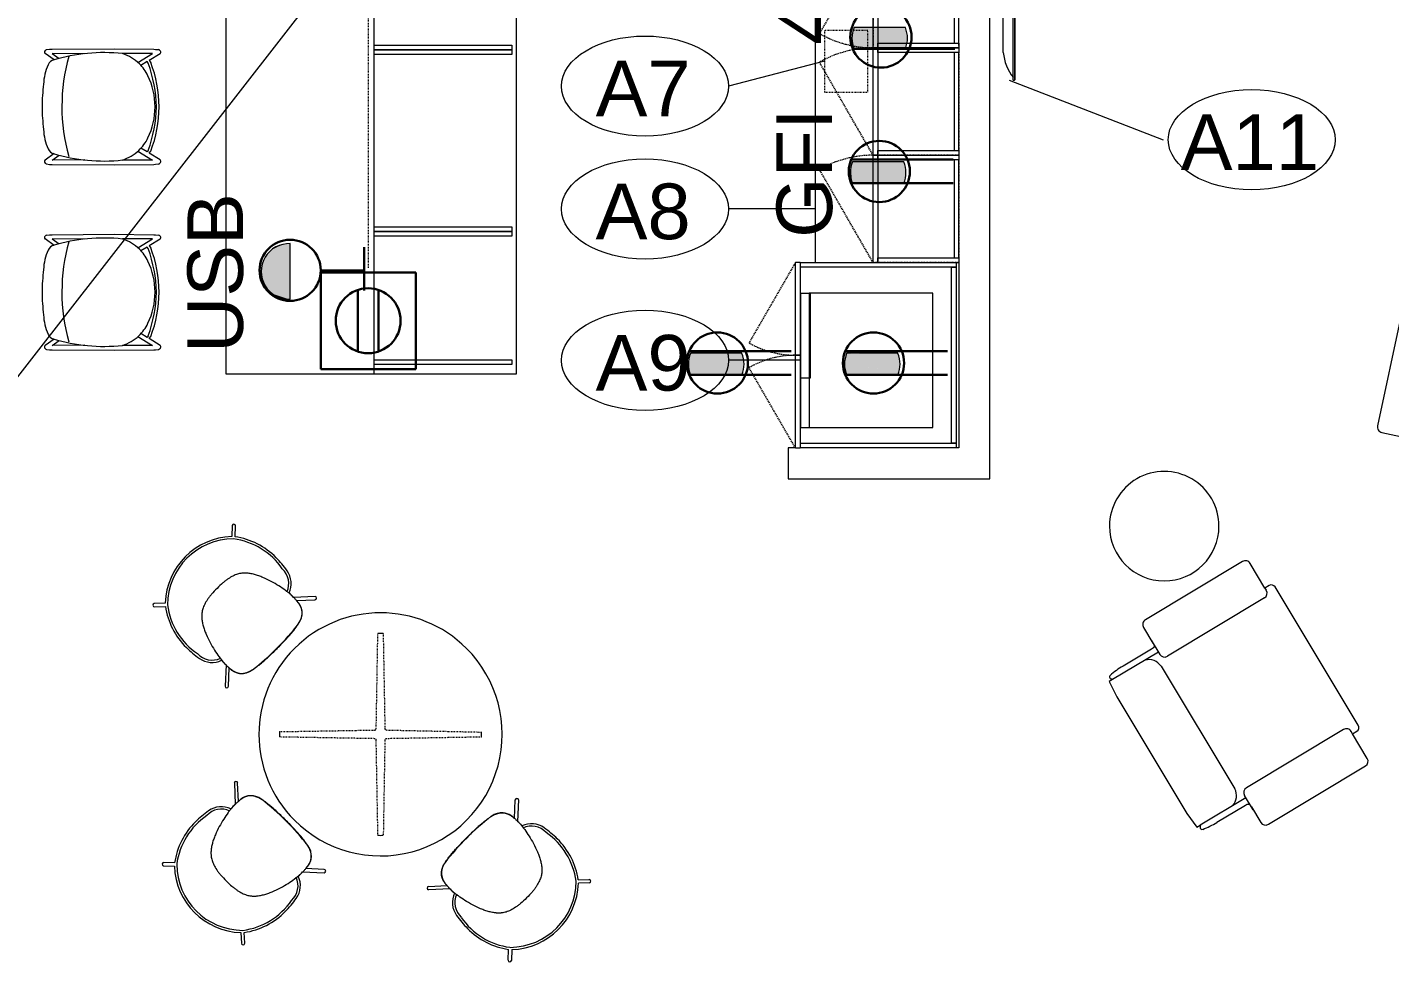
# Model space of a CAD drawing. Header units: inches. Extents: x -1221 to 179, y -822 to 880.
# Drawn here: x -950.3 to -729.9, y -535.4 to -382.1 of the extents above; entities that cross this region are included whole.
import ezdxf

# ---------------------------------------------------------------- set-up
doc = ezdxf.new("R2010")
doc.units = ezdxf.units.IN
doc.header["$MEASUREMENT"] = 0
for name, pattern in [('X1$0$Dash', [0.25, 0.125, -0.125]), ('X1$0$Dash 1_8_', [0.25, 0.125, -0.125]), ('X1$0$Hidden', [0.28125, 0.1875, -0.09375])]:
    doc.linetypes.add(name, pattern=pattern)
for name, color, linetype, lineweight in [('X1$0$A-ANNO-KEYN', 231, 'Continuous', 9), ('X1$0$A-ANNO-NOTE', 131, 'Continuous', 30), ('X1$0$A-DETL', 90, 'Continuous', 9), ('X1$0$I-FURN', 30, 'Continuous', 9), ('X1$0$I-FURN-HDLN', 30, 'X1$0$Dash', 9), ('X1$0$I-WALL', 2, 'Continuous', 9), ('X1$0$Q-CASE', 31, 'Continuous', 9), ('X1$0$Q-CASE-HDLN', 31, 'X1$0$Dash', 9), ('X1$0$Q-SPCQ', 91, 'Continuous', 9), ('X1$0$Q-SPCQ-HDLN', 91, 'X1$0$Dash', 9), ('X1$0$Q-SPCQ-IDEN', 132, 'Continuous', 9)]:
    doc.layers.add(name, color=color, linetype=linetype, lineweight=lineweight)
doc.styles.add('X1$0$Arial', font='arial.ttf', dxfattribs={"height": 9})
doc.styles.add('X1$0$Swis721 Lt BT', font='swissl.ttf', dxfattribs={"height": 9})

# ---------------------------------------------------------------- blocks, each defined once
blk = doc.blocks.new('X1$0$C-Counter Top-no backsplash - Counter Top 36__H-5521057-FIRST FLOOR POWER _ SIGNAL')
at = {"layer": 'X1$0$Q-CASE'}
blk.add_line((74.36, 23), (-47.26, 23), dxfattribs=at)
blk = doc.blocks.new('X1$0$C-Counter Top1 - 24_ Depth-5089618-FIRST FLOOR POWER _ SIGNAL')
at = {"layer": 'X1$0$Q-CASE'}
for p, q in [((-47.26, -1), (-47.26, -24)), ((101.74, -24), (101.74, -1)), ((-47.26, -24), (101.74, -24))]:
    blk.add_line(p, q, dxfattribs=at)
blk = doc.blocks.new('X1$0$C-Counter Top-no backsplash - Counter Top 42_H-5475628-FIRST FLOOR POWER _ SIGNAL')
at = {"layer": 'X1$0$Q-CASE'}
for p, q in [((101.74, 23), (-47.26, 23)), ((-47.26, 23), (-47.26, -1)), ((101.74, -1), (101.74, 23)), ((-47.26, -1), (101.74, -1))]:
    blk.add_line(p, q, dxfattribs=at)
blk = doc.blocks.new('X1$0$Cahoots_Tables - Small Round-4938073-FIRST FLOOR POWER _ SIGNAL')
at = {"layer": 'X1$0$I-FURN'}
for start, end in [(0, 180), (180, 0)]:
    blk.add_arc((0.015625, 0), 8.858268, start, end, dxfattribs=at)
blk = doc.blocks.new('X1$0$CW Cupbd Ohead - 23_5_h x 13 7_8_d - 1 Door - 1 Shelf-5542467-FIRST FLOOR POWER _ SIGNAL')
at = {"layer": 'X1$0$Q-CASE', "linetype": 'X1$0$Hidden'}
blk.add_line((19.37, 16.24), (4.32, 24.92), dxfattribs=at)
at = {"layer": 'X1$0$Q-CASE'}
for p, q in [((2, 16.24), (19.37, 16.24)), ((2, 16.24), (2, 15.45)), ((19.37, 15.45), (2, 15.45)), ((2, 15.45), (2.75, 15.45)), ((2, 2.36), (2, 15.45)), ((2.75, 15.45), (2.75, 2.36)), ((18.62, 15.45), (19.37, 15.45)), ((18.62, 2.36), (18.62, 15.45)), ((19.37, 15.45), (19.37, 16.24)), ((19.37, 2.36), (19.37, 15.45)), ((2.75, 2.36), (2, 2.36)), ((18.62, 3.11), (2.75, 3.11)), ((2.75, 2.36), (18.62, 2.36)), ((19.37, 2.36), (18.62, 2.36))]:
    blk.add_line(p, q, dxfattribs=at)
at = {"layer": 'X1$0$Q-CASE', "linetype": 'X1$0$Hidden'}
blk.add_arc((19.37, 16.24), 17.37, 150, 180.5, dxfattribs=at)
at = {"layer": 'X1$0$Q-CASE-HDLN'}
for p, q in [((19.37, 16.24), (2, 16.24)), ((2, 16.24), (2, 2.36)), ((19.37, 2.36), (19.37, 16.24)), ((2, 2.36), (19.37, 2.36))]:
    blk.add_line(p, q, dxfattribs=at)
blk = doc.blocks.new('X1$0$Seating-Sofa-Teknion-STMS_Envita-R2014 - _See Type Catalog_-5451036-FIRST FLOOR POWER _ SIGNAL')
at = {"layer": 'X1$0$I-FURN'}
for p, q in [((-10.99, 15.56), (-13.75, 15.32)), ((10.99, 15.56), (-10.99, 15.56)), ((13.75, 15.32), (10.99, 15.56)), ((-13.75, 14.69), (-13.87, 14.69)), ((-13.75, 15.32), (-13.75, 14.69)), ((-13.75, 6.06), (-13.75, 14.69)), ((13.75, 14.69), (13.75, 15.32)), ((13.87, 14.69), (13.75, 14.69)), ((13.75, 6.06), (13.75, 14.69)), ((-14.74, 12.12), (-14.74, 6.75)), ((14.74, 6.75), (14.74, 12.12)), ((11.57, 6.85), (-11.57, 6.85)), ((-19.3, 5.16), (-19.3, -13.16)), ((-15.46, 6.06), (-18.4, 6.06)), ((-16, 6.06), (-13.32, 6.06)), ((-12.43, -13.16), (-12.43, 5.16)), ((12.42, -13.16), (12.42, 5.16)), ((16, 6.06), (13.32, 6.06)), ((18.4, 6.06), (15.46, 6.06)), ((19.3, -13.16), (19.3, 5.16)), ((-18.4, -14.06), (-13.75, -14.06)), ((-13.75, -14.06), (-13.75, -14.86)), ((-13.75, -14.06), (-13.32, -14.06)), ((13.75, -14.06), (13.32, -14.06)), ((13.75, -14.86), (13.75, -14.06)), ((13.75, -14.06), (18.4, -14.06)), ((-13.05, -15.56), (13.05, -15.56))]:
    blk.add_line(p, q, dxfattribs=at)
for centre, radius, start, end in [((-2.33, 12.38), 12.42, 169.2868, 181.1781), ((-14.2, 14.6), 0.337, 14.9618, 165.0382), ((14.2, 14.6), 0.337, 14.9618, 165.0382), ((2.33, 12.38), 12.42, 358.8219, 10.7132), ((-11.44, 9.26), 2.41, 196.978, 266.9725), ((11.44, 9.26), 2.41, 273.0275, 343.022), ((-18.4, 5.16), 0.9, 90, 180), ((-13.32, 5.16), 0.9, 0, 90), ((13.32, 5.16), 0.9, 90, 180), ((18.4, 5.16), 0.9, 360, 90), ((-18.4, -13.16), 0.9, 180, 270), ((-13.32, -13.16), 0.9, 270, 0), ((13.32, -13.16), 0.9, 180, 270), ((18.4, -13.16), 0.9, 270, 0), ((-13.05, -14.86), 0.7, 180, 270), ((13.05, -14.86), 0.7, 270, 360)]:
    blk.add_arc(centre, radius, start, end, dxfattribs=at)
for points, knots in [([(-14.74, 6.75), (-14.74, 6.71), (-14.74, 6.64), (-14.75, 6.54), (-14.75, 6.48), (-14.76, 6.45), (-14.76, 6.42), (-14.77, 6.4), (-14.77, 6.37), (-14.78, 6.35), (-14.79, 6.33), (-14.79, 6.31), (-14.81, 6.28), (-14.82, 6.25), (-14.85, 6.21), (-14.88, 6.18), (-14.9, 6.16), (-14.93, 6.14), (-14.95, 6.13), (-14.99, 6.12), (-15.02, 6.1), (-15.05, 6.09), (-15.08, 6.09), (-15.1, 6.08), (-15.13, 6.08), (-15.15, 6.08), (-15.18, 6.07), (-15.21, 6.07), (-15.26, 6.07), (-15.34, 6.06), (-15.42, 6.06), (-15.46, 6.06)], [0, 0, 0, 0, 0.083333, 0.166667, 0.208333, 0.229167, 0.25, 0.270833, 0.291667, 0.3125, 0.333333, 0.354167, 0.375, 0.416667, 0.458333, 0.5, 0.541667, 0.5625, 0.583333, 0.625, 0.666667, 0.6875, 0.708333, 0.729167, 0.75, 0.770833, 0.791667, 0.8125, 0.833333, 0.916667, 1, 1, 1, 1]), ([(15.46, 6.06), (15.42, 6.06), (15.34, 6.06), (15.26, 6.07), (15.21, 6.07), (15.18, 6.07), (15.15, 6.08), (15.13, 6.08), (15.1, 6.08), (15.08, 6.09), (15.05, 6.09), (15.03, 6.1), (15.01, 6.11), (14.99, 6.12), (14.97, 6.12), (14.95, 6.13), (14.93, 6.14), (14.9, 6.16), (14.88, 6.18), (14.85, 6.21), (14.83, 6.24), (14.81, 6.27), (14.8, 6.29), (14.79, 6.31), (14.79, 6.33), (14.78, 6.35), (14.77, 6.37), (14.77, 6.4), (14.76, 6.42), (14.76, 6.45), (14.75, 6.48), (14.75, 6.54), (14.74, 6.64), (14.74, 6.71), (14.74, 6.75)], [0, 0, 0, 0, 0.083333, 0.166667, 0.1875, 0.208333, 0.229167, 0.25, 0.270833, 0.291667, 0.3125, 0.333333, 0.354167, 0.375, 0.395833, 0.416667, 0.4375, 0.458333, 0.5, 0.541667, 0.583333, 0.604167, 0.625, 0.645833, 0.666667, 0.6875, 0.708333, 0.729167, 0.75, 0.770833, 0.791667, 0.833333, 0.916667, 1, 1, 1, 1])]:
    blk.add_open_spline(points, degree=3, knots=knots, dxfattribs=at)
blk = doc.blocks.new('X1$0$A-Flat_Screen_TV - OLED 65B6P 65_-4747238-FIRST FLOOR POWER _ SIGNAL')
at = {"layer": 'X1$0$Q-SPCQ'}
for p, q in [((-30, 0.19), (30, 0.19)), ((-30, 0.19), (-30, 0)), ((30, 0), (-30, 0)), ((-29.94, 0), (-29.94, -0.06)), ((-25.5, 1.81), (25.5, 1.81)), ((29.94, -0.06), (29.94, 0)), ((30, 0), (30, 0.19)), ((29.94, -0.06), (-29.94, -0.06))]:
    blk.add_line(p, q, dxfattribs=at)
for centre, start, end in [((-24.9, -5.58), 94.6372, 128.9656), ((24.9, -5.58), 51.0344, 85.3628)]:
    blk.add_arc(centre, 7.41, start, end, dxfattribs=at)
blk = doc.blocks.new('X1$0$Steelcase Coalesse - Enea Lottus - Seating - Stool - Bar Height - Sled Base - No Insert-4836234-FIRST FLOOR POWER _ SIGNAL')
at = {"layer": 'X1$0$I-FURN'}
for p, q in [((-7.58, 16.31), (-8.61, 17.76)), ((7.58, 16.31), (8.61, 17.76)), ((-9.31, 16.62), (-9.39, 6.58)), ((-9.25, 17.52), (-9.31, 17.02)), ((-9.31, 17.02), (-9.31, 16.62)), ((-8.59, 11.35), (-8.63, 16.61)), ((-8.63, 16.61), (-7.82, 15.5)), ((8.63, 16.61), (7.82, 15.5)), ((8.59, 11.35), (8.63, 16.61)), ((9.25, 17.52), (9.31, 17.02)), ((9.31, 17.02), (9.31, 16.62)), ((9.31, 16.62), (9.39, 6.58)), ((-9.39, 6.58), (-9.31, 0.16)), ((-8.63, 0.39), (-8.61, 5.25)), ((8.63, 0.39), (8.61, 5.25)), ((9.39, 6.58), (9.31, 0.16)), ((-7.18, 2.75), (-8.63, 0.39)), ((-7.31, 1.25), (-6.69, 2.26)), ((7.31, 1.25), (6.69, 2.26)), ((7.18, 2.75), (8.63, 0.39)), ((-9.31, 0.16), (-9.3, -0.12)), ((-8.6, -0.84), (-7.51, 0.93)), ((-7.51, 0.93), (-7.16, 0.67)), ((-7.06, 1.06), (-7.31, 1.25)), ((7.06, 1.06), (7.31, 1.25)), ((7.51, 0.93), (7.16, 0.67)), ((8.6, -0.84), (7.51, 0.93)), ((9.31, 0.16), (9.3, -0.12)), ((-9.3, -0.12), (-9.25, -0.58)), ((9.3, -0.12), (9.25, -0.58))]:
    blk.add_line(p, q, dxfattribs=at)
for centre, radius, start, end in [((-8.66, 17.3), 0.634, 133.8105, 160.2977), ((-8.85, 17.51), 0.35, 45.5206, 133.8105), ((-3.4, 9.81), 8.2, 91.8145, 114.5846), ((0.14, -11.17), 29.42, 90.2764, 97.4306), ((-0.14, -11.17), 29.42, 82.5694, 89.7236), ((3.4, 9.81), 8.2, 65.4154, 88.1855), ((8.85, 17.51), 0.35, 46.1895, 134.4794), ((8.66, 17.3), 0.634, 19.7023, 46.1895), ((19.13, 8.28), 27.9, 163.0203, 186.2343), ((-6.25, 16.03), 1.37, 114.5846, 167.9982), ((6.25, 16.03), 1.37, 12.0018, 65.4154), ((-19.13, 8.28), 27.9, 353.7657, 16.9797), ((0.06, -14.96), 30, 74.3296, 105.6314), ((-1.94, 7.4), 7.01, 197.9148, 223.2393), ((1.94, 7.4), 7.01, 315.6637, 342.0852), ((-1.94, 7.4), 7.01, 223.2393, 243.7884), ((1.94, 7.4), 7.01, 296.2116, 315.6637), ((0.01, 18.87), 19.56, 248.4732, 269.9564), ((0.96, 23.97), 24.27, 250.7204, 267.7427), ((-0.11, 11.12), 11.15, 243.7884, 270.559), ((0.11, 11.12), 11.15, 269.441, 296.2116), ((-0.96, 23.97), 24.27, 272.2573, 289.2796), ((-0.01, 18.87), 19.56, 270.0436, 291.5268), ((-8.61, -0.39), 0.674, 196.8757, 231.3749), ((-8.85, -0.63), 0.331, 238.946, 321.6559), ((8.85, -0.63), 0.331, 218.3441, 301.054), ((8.61, -0.39), 0.674, 308.6251, 343.1243)]:
    blk.add_arc(centre, radius, start, end, dxfattribs=at)
blk = doc.blocks.new('X1$0$Table-Coffee-Teknion-BBCTC_Cosmos_Large-R2013 - 28 3_8_ High-5476195-FIRST FLOOR POWER _ SIGNAL')
at = {"layer": 'X1$0$I-FURN'}
for radius, start, end in [(19.67, 360, 180), (16.34, 133.4535, 136.4655), (16.34, 43.5345, 46.5404), (19.67, 180, 360), (16.34, 223.5345, 226.5404), (16.34, 313.4535, 316.4542)]:
    blk.add_arc((0, 0), radius, start, end, dxfattribs=at)
at = {"layer": 'X1$0$I-FURN-HDLN'}
for p, q in [((-1.13, 0.14), (-11.85, 11.25)), ((-11.24, 11.86), (-0.14, 1.13)), ((0.14, 1.13), (11.24, 11.86)), ((11.85, 11.25), (1.13, 0.14)), ((-11.85, -11.25), (-1.13, -0.13)), ((-0.14, -1.13), (-11.24, -11.86)), ((11.24, -11.86), (0.14, -1.14)), ((1.14, -0.14), (11.81, -11.29))]:
    blk.add_line(p, q, dxfattribs=at)
for centre, start, end in [((-1.29, 0), 319.2979, 41.4043), ((0, 1.29), 228.5957, 311.4043), ((1.29, 0), 138.6476, 223.7627), ((0, -1.29), 47.5735, 131.4196)]:
    blk.add_arc(centre, 0.206, start, end, dxfattribs=at)
blk = doc.blocks.new('X1$0$Seating-Guest_Chair-Teknion-BBUC_Iuta-R2013 - Guest Chair-5476255-FIRST FLOOR POWER _ SIGNAL')
at = {"layer": 'X1$0$I-FURN'}
for p, q in [((-9.25, 8.27), (-7.97, 7.09)), ((-7.6, 7.49), (-8.92, 8.7)), ((8.92, 8.7), (7.6, 7.49)), ((7.97, 7.09), (9.25, 8.27)), ((-7.71, -6.53), (-10.28, -8.89)), ((10.28, -8.89), (7.71, -6.53)), ((-9.9, -9.27), (-7.7, -7.25)), ((7.7, -7.25), (9.9, -9.27))]:
    blk.add_line(p, q, dxfattribs=at)
for centre, radius, start, end in [((0, -0.6), 11.1, 46.7919, 133.2081), ((0, -0.6), 10.73, 45.2186, 134.7814), ((1.44, 0.11), 11.71, 143.4405, 180.5595), ((1.44, 0.11), 11.34, 142.5304, 190.6836), ((-9.07, 8.46), 0.263, 136.9654, 225.7597), ((-9.06, 8.47), 0.266, 59.019, 139.9111), ((-1.44, 0.11), 11.34, 349.3164, 37.4696), ((-1.44, 0.11), 11.71, 359.4405, 36.5595), ((9.06, 8.47), 0.266, 40.0889, 120.981), ((9.07, 8.46), 0.263, 314.2403, 43.0346), ((7.49, 0.17), 17.76, 180.5595, 189.4405), ((-6.52, -2.16), 3.18, 176.9632, 250.5595), ((6.52, -2.16), 3.18, 289.4405, 3.0368), ((-7.49, 0.17), 17.76, 350.5595, 359.4405), ((-6.52, -2.16), 3.56, 189.4405, 250.5595), ((6.52, -2.16), 3.56, 289.4405, 350.5595), ((-3.94, -6.02), 3.8, 172.3112, 187.6888), ((3.94, -6.02), 3.8, 352.3112, 7.6888), ((-4.95, -7.39), 2.75, 177.044, 262.956), ((4.95, -7.39), 2.75, 277.044, 2.956), ((-10.08, -9.05), 0.265, 141.4663, 224.7543), ((-10.07, -9.07), 0.263, 221.6013, 310.667), ((0, 32.67), 43.12, 262.956, 277.044), ((10.07, -9.07), 0.263, 229.333, 318.3987), ((10.08, -9.05), 0.265, 315.2457, 38.5337)]:
    blk.add_arc(centre, radius, start, end, dxfattribs=at)
for points, knots in [([(0, 3.25), (-0.46, 3.25), (-1.1, 3.23), (-1.85, 3.15), (-2.53, 3.04), (-3.26, 2.85), (-3.86, 2.59), (-4.28, 2.35), (-4.51, 2.18), (-4.69, 2.03), (-4.82, 1.92), (-4.94, 1.8), (-5.06, 1.68), (-5.17, 1.55), (-5.31, 1.38), (-5.56, 1.06), (-5.87, 0.56), (-6.21, -0.08), (-6.61, -0.99), (-7.02, -2.17), (-7.37, -3.56), (-7.61, -4.8), (-7.71, -5.73), (-7.74, -6.42), (-7.73, -6.92), (-7.7, -7.33), (-7.67, -7.6), (-7.65, -7.76), (-7.63, -7.88), (-7.61, -7.99), (-7.58, -8.1), (-7.55, -8.22), (-7.52, -8.33), (-7.48, -8.43), (-7.44, -8.54), (-7.4, -8.65), (-7.34, -8.75), (-7.29, -8.85), (-7.23, -8.95), (-7.16, -9.04), (-7.08, -9.14), (-7, -9.23), (-6.92, -9.32), (-6.82, -9.4), (-6.72, -9.49), (-6.61, -9.57), (-6.5, -9.64), (-6.37, -9.72), (-6.23, -9.79), (-6.09, -9.85), (-5.93, -9.92), (-5.76, -9.98), (-5.57, -10.04), (-5.37, -10.09), (-5.16, -10.14), (-4.93, -10.19), (-4.68, -10.24), (-4.41, -10.28), (-4.13, -10.32), (-3.82, -10.35), (-3.49, -10.38), (-3.14, -10.41), (-2.65, -10.44), (-1.97, -10.47), (-1.04, -10.49), (-0.36, -10.5), (0, -10.5)], [0, 0, 0, 0, 0.03125, 0.046875, 0.0625, 0.09375, 0.125, 0.140625, 0.15625, 0.164062, 0.171875, 0.179688, 0.1875, 0.195312, 0.203125, 0.21875, 0.25, 0.28125, 0.3125, 0.375, 0.4375, 0.5, 0.5625, 0.59375, 0.625, 0.65625, 0.671875, 0.679688, 0.6875, 0.695312, 0.703125, 0.710938, 0.71875, 0.726562, 0.734375, 0.742188, 0.75, 0.757812, 0.765625, 0.773438, 0.78125, 0.789062, 0.796875, 0.804688, 0.8125, 0.820312, 0.828125, 0.835938, 0.84375, 0.851562, 0.859375, 0.867188, 0.875, 0.882812, 0.890625, 0.898438, 0.90625, 0.914062, 0.921875, 0.929688, 0.9375, 0.945312, 0.953125, 0.96875, 0.984375, 1, 1, 1, 1]), ([(0, -10.5), (0.36, -10.5), (1.04, -10.49), (1.97, -10.47), (2.65, -10.44), (3.14, -10.41), (3.49, -10.38), (3.82, -10.35), (4.13, -10.32), (4.41, -10.28), (4.68, -10.24), (4.93, -10.19), (5.16, -10.14), (5.37, -10.09), (5.57, -10.04), (5.76, -9.98), (5.93, -9.92), (6.09, -9.85), (6.23, -9.79), (6.37, -9.72), (6.5, -9.64), (6.61, -9.57), (6.72, -9.49), (6.82, -9.4), (6.92, -9.32), (7, -9.23), (7.08, -9.14), (7.16, -9.04), (7.23, -8.95), (7.29, -8.85), (7.34, -8.75), (7.4, -8.65), (7.44, -8.54), (7.48, -8.43), (7.52, -8.33), (7.55, -8.22), (7.58, -8.1), (7.61, -7.99), (7.63, -7.88), (7.65, -7.76), (7.67, -7.6), (7.7, -7.33), (7.73, -6.92), (7.74, -6.42), (7.72, -5.9), (7.67, -5.35), (7.57, -4.59), (7.37, -3.56), (7.02, -2.17), (6.61, -0.99), (6.21, -0.08), (5.87, 0.56), (5.56, 1.06), (5.31, 1.38), (5.17, 1.55), (5.06, 1.68), (4.94, 1.8), (4.82, 1.92), (4.69, 2.03), (4.51, 2.18), (4.28, 2.35), (3.86, 2.59), (3.26, 2.85), (2.53, 3.04), (1.85, 3.15), (1.1, 3.23), (0.46, 3.25), (0, 3.25)], [0, 0, 0, 0, 0.015625, 0.03125, 0.046875, 0.054688, 0.0625, 0.070312, 0.078125, 0.085938, 0.09375, 0.101562, 0.109375, 0.117188, 0.125, 0.132812, 0.140625, 0.148438, 0.15625, 0.164062, 0.171875, 0.179688, 0.1875, 0.195312, 0.203125, 0.210938, 0.21875, 0.226562, 0.234375, 0.242188, 0.25, 0.257812, 0.265625, 0.273438, 0.28125, 0.289062, 0.296875, 0.304688, 0.3125, 0.320312, 0.328125, 0.34375, 0.375, 0.40625, 0.4375, 0.46875, 0.5, 0.5625, 0.625, 0.6875, 0.71875, 0.75, 0.78125, 0.796875, 0.804688, 0.8125, 0.820312, 0.828125, 0.835938, 0.84375, 0.859375, 0.875, 0.90625, 0.9375, 0.953125, 0.96875, 1, 1, 1, 1])]:
    blk.add_open_spline(points, degree=3, knots=knots, dxfattribs=at)
blk = doc.blocks.new('X1$0$Seating-Guest_Chair-Teknion-BBUC_Iuta-R2013 - Guest Chair-5480372-FIRST FLOOR POWER _ SIGNAL')
at = {"layer": 'X1$0$I-FURN'}
for p, q in [((-7.71, 6.53), (-10.28, 8.89)), ((-9.9, 9.27), (-7.7, 7.25)), ((7.7, 7.25), (9.9, 9.27)), ((10.28, 8.89), (7.71, 6.53)), ((-9.25, -8.27), (-7.97, -7.09)), ((-7.6, -7.49), (-8.92, -8.7)), ((8.92, -8.7), (7.6, -7.49)), ((7.97, -7.09), (9.25, -8.27))]:
    blk.add_line(p, q, dxfattribs=at)
for centre, radius, start, end in [((-10.08, 9.05), 0.265, 135.2457, 218.5337), ((-10.07, 9.07), 0.263, 49.333, 138.3987), ((-4.95, 7.39), 2.75, 97.044, 182.956), ((0, -32.67), 43.12, 82.956, 97.044), ((4.95, 7.39), 2.75, 357.044, 82.956), ((10.07, 9.07), 0.263, 41.6013, 130.667), ((10.08, 9.05), 0.265, 321.4663, 44.7543), ((-6.52, 2.16), 3.56, 109.4405, 170.5595), ((-6.52, 2.16), 3.18, 109.4405, 183.0368), ((-3.94, 6.02), 3.8, 172.3112, 187.6888), ((6.52, 2.16), 3.18, 356.9632, 70.5595), ((3.94, 6.02), 3.8, 352.3112, 7.6888), ((6.52, 2.16), 3.56, 9.4405, 70.5595), ((7.49, -0.17), 17.76, 170.5595, 179.4405), ((-7.49, -0.17), 17.76, 0.5595, 9.4405), ((1.44, -0.11), 11.71, 179.4405, 216.5595), ((1.44, -0.11), 11.34, 169.3164, 217.4696), ((-1.44, -0.11), 11.34, 322.5304, 10.6836), ((-1.44, -0.11), 11.71, 323.4405, 0.5595), ((-9.07, -8.46), 0.263, 134.2403, 223.0346), ((-9.06, -8.47), 0.266, 220.0889, 300.981), ((0, 0.6), 11.1, 226.7919, 313.2081), ((0, 0.6), 10.73, 225.2186, 314.7814), ((9.06, -8.47), 0.266, 239.019, 319.9111), ((9.07, -8.46), 0.263, 316.9654, 45.7597)]:
    blk.add_arc(centre, radius, start, end, dxfattribs=at)
for points, knots in [([(0, -3.25), (-0.46, -3.25), (-1.1, -3.23), (-1.85, -3.15), (-2.53, -3.04), (-3.26, -2.85), (-3.86, -2.59), (-4.28, -2.35), (-4.51, -2.18), (-4.69, -2.03), (-4.82, -1.92), (-4.94, -1.8), (-5.06, -1.68), (-5.17, -1.55), (-5.31, -1.38), (-5.56, -1.06), (-5.87, -0.56), (-6.21, 0.08), (-6.61, 0.99), (-7.02, 2.17), (-7.37, 3.56), (-7.57, 4.59), (-7.67, 5.35), (-7.72, 5.9), (-7.74, 6.42), (-7.73, 6.92), (-7.7, 7.33), (-7.67, 7.6), (-7.65, 7.76), (-7.62, 7.92), (-7.59, 8.07), (-7.55, 8.22), (-7.52, 8.33), (-7.48, 8.43), (-7.44, 8.54), (-7.4, 8.65), (-7.34, 8.75), (-7.29, 8.85), (-7.23, 8.95), (-7.16, 9.04), (-7.08, 9.14), (-7, 9.23), (-6.92, 9.32), (-6.82, 9.4), (-6.72, 9.49), (-6.61, 9.57), (-6.5, 9.64), (-6.37, 9.72), (-6.23, 9.79), (-6.09, 9.85), (-5.93, 9.92), (-5.76, 9.98), (-5.57, 10.04), (-5.37, 10.09), (-5.16, 10.14), (-4.93, 10.19), (-4.68, 10.24), (-4.41, 10.28), (-4.13, 10.32), (-3.82, 10.35), (-3.49, 10.38), (-3.14, 10.41), (-2.65, 10.44), (-1.97, 10.47), (-1.04, 10.49), (-0.36, 10.5), (0, 10.5)], [-1, -1, -1, -1, -0.96875, -0.953125, -0.9375, -0.90625, -0.875, -0.859375, -0.84375, -0.835938, -0.828125, -0.820312, -0.8125, -0.804688, -0.796875, -0.78125, -0.75, -0.71875, -0.6875, -0.625, -0.5625, -0.5, -0.46875, -0.4375, -0.40625, -0.375, -0.34375, -0.328125, -0.320312, -0.3125, -0.296875, -0.289062, -0.28125, -0.273438, -0.265625, -0.257812, -0.25, -0.242188, -0.234375, -0.226562, -0.21875, -0.210938, -0.203125, -0.195312, -0.1875, -0.179688, -0.171875, -0.164062, -0.15625, -0.148438, -0.140625, -0.132812, -0.125, -0.117188, -0.109375, -0.101562, -0.09375, -0.085938, -0.078125, -0.070312, -0.0625, -0.054688, -0.046875, -0.03125, -0.015625, 0, 0, 0, 0]), ([(0, 10.5), (0.36, 10.5), (1.04, 10.49), (1.97, 10.47), (2.65, 10.44), (3.14, 10.41), (3.49, 10.38), (3.82, 10.35), (4.13, 10.32), (4.41, 10.28), (4.68, 10.24), (4.93, 10.19), (5.16, 10.14), (5.37, 10.09), (5.57, 10.04), (5.76, 9.98), (5.93, 9.92), (6.09, 9.85), (6.23, 9.79), (6.37, 9.72), (6.5, 9.64), (6.61, 9.57), (6.72, 9.49), (6.82, 9.4), (6.92, 9.32), (7, 9.23), (7.08, 9.14), (7.16, 9.04), (7.23, 8.95), (7.29, 8.85), (7.34, 8.75), (7.4, 8.65), (7.44, 8.54), (7.48, 8.43), (7.52, 8.33), (7.55, 8.22), (7.58, 8.1), (7.61, 7.99), (7.63, 7.88), (7.65, 7.76), (7.67, 7.6), (7.7, 7.33), (7.73, 6.92), (7.74, 6.42), (7.71, 5.73), (7.61, 4.8), (7.37, 3.56), (7.02, 2.17), (6.61, 0.99), (6.21, 0.08), (5.87, -0.56), (5.56, -1.06), (5.31, -1.38), (5.17, -1.55), (5.06, -1.68), (4.94, -1.8), (4.82, -1.92), (4.69, -2.03), (4.51, -2.18), (4.28, -2.35), (3.86, -2.59), (3.26, -2.85), (2.53, -3.04), (1.85, -3.15), (1.1, -3.23), (0.46, -3.25), (0, -3.25)], [-1, -1, -1, -1, -0.984375, -0.96875, -0.953125, -0.945312, -0.9375, -0.929688, -0.921875, -0.914062, -0.90625, -0.898438, -0.890625, -0.882812, -0.875, -0.867188, -0.859375, -0.851562, -0.84375, -0.835938, -0.828125, -0.820312, -0.8125, -0.804688, -0.796875, -0.789062, -0.78125, -0.773438, -0.765625, -0.757812, -0.75, -0.742188, -0.734375, -0.726562, -0.71875, -0.710938, -0.703125, -0.695312, -0.6875, -0.679688, -0.671875, -0.65625, -0.625, -0.59375, -0.5625, -0.5, -0.4375, -0.375, -0.3125, -0.28125, -0.25, -0.21875, -0.203125, -0.195312, -0.1875, -0.179688, -0.171875, -0.164062, -0.15625, -0.140625, -0.125, -0.09375, -0.0625, -0.046875, -0.03125, 0, 0, 0, 0])]:
    blk.add_open_spline(points, degree=3, knots=knots, dxfattribs=at)
blk = doc.blocks.new('X1$0$CW Cupbd Ohead - 23_5_h x 13 7_8_d - 1 Door - 1 Shelf-5542458-FIRST FLOOR POWER _ SIGNAL')
at = {"layer": 'X1$0$Q-CASE'}
for p, q in [((2, -2.36), (2.75, -2.36)), ((2, -15.45), (2, -2.36)), ((2.75, -2.36), (2.75, -15.45)), ((18.62, -2.36), (2.75, -2.36)), ((2.75, -3.11), (18.62, -3.11)), ((18.62, -2.36), (19.37, -2.36)), ((18.62, -15.45), (18.62, -2.36)), ((19.37, -15.45), (19.37, -2.36)), ((2, -15.45), (19.37, -15.45)), ((2, -15.45), (2, -16.24)), ((2.75, -15.45), (2, -15.45)), ((19.37, -16.24), (2, -16.24)), ((19.37, -15.45), (18.62, -15.45)), ((19.37, -16.24), (19.37, -15.45))]:
    blk.add_line(p, q, dxfattribs=at)
at = {"layer": 'X1$0$Q-CASE', "linetype": 'X1$0$Hidden'}
blk.add_line((19.37, -16.24), (4.32, -24.92), dxfattribs=at)
blk.add_arc((19.37, -16.24), 17.37, 179.5, 210, dxfattribs=at)
at = {"layer": 'X1$0$Q-CASE-HDLN'}
for p, q in [((2, -16.24), (2, -2.36)), ((2, -2.36), (19.37, -2.36)), ((19.37, -2.36), (19.37, -16.24)), ((19.37, -16.24), (2, -16.24))]:
    blk.add_line(p, q, dxfattribs=at)
blk = doc.blocks.new('X1$0$CW Cupbd - UB 34_5_h x 24_d - 2 Doors - 1 Shelf-5634867-FIRST FLOOR POWER _ SIGNAL')
at = {"layer": 'X1$0$Q-CASE'}
for p, q in [((2, -25.61), (2, -3.36)), ((2.75, -3.36), (2.75, -25.61)), ((30.66, -25.61), (30.66, -3.36)), ((31.41, -25.61), (31.41, -3.36)), ((2.75, -25.61), (2, -25.61)), ((31.41, -25.61), (30.66, -25.61))]:
    blk.add_line(p, q, dxfattribs=at)
blk = doc.blocks.new('X1$0$CW Cupbd - UB 34_5_h x 24_d - 2 Doors - 1 Shelf-5634855-FIRST FLOOR POWER _ SIGNAL')
at = {"layer": 'X1$0$Q-CASE'}
for p, q in [((2, 25.61), (2.75, 25.61)), ((2, 3.36), (2, 25.61)), ((2.75, 25.61), (2.75, 3.36)), ((30.66, 25.61), (31.41, 25.61)), ((30.66, 3.36), (30.66, 25.61)), ((31.41, 3.36), (31.41, 25.61))]:
    blk.add_line(p, q, dxfattribs=at)
blk = doc.blocks.new('X1$0$CW Drawers - UB 34_5_h x 24_d - 4 Equal Drawers-5528341-FIRST FLOOR POWER _ SIGNAL')
at = {"layer": 'X1$0$Q-CASE'}
for p, q in [((2.78, -25.61), (2.78, -3.36)), ((3.53, -3.36), (3.53, -25.61)), ((23.55, -25.61), (23.55, -3.36)), ((24.3, -25.61), (24.3, -3.36)), ((3.53, -25.61), (2.78, -25.61)), ((24.3, -25.61), (23.55, -25.61))]:
    blk.add_line(p, q, dxfattribs=at)
blk = doc.blocks.new('X1$0$CW Cupbd Combined - Oven Tower 84_h x 24_d _2 Microwaves_ 2 pull out drawers_-5538557-FIRST FLOOR POWER _ SIGNAL')
at = {"layer": 'X1$0$Q-CASE', "linetype": 'X1$0$Hidden'}
for p, q in [((2, 31.31), (14.99, 38.81)), ((32, 31.31), (19.01, 38.81))]:
    blk.add_line(p, q, dxfattribs=at)
at = {"layer": 'X1$0$Q-CASE'}
for p, q in [((2, 31.31), (17, 31.31)), ((2, 31.31), (2, 30.56)), ((17, 30.56), (17, 31.31)), ((17, 31.31), (32, 31.31)), ((17, 31.31), (17, 30.56)), ((32, 30.56), (32, 31.31)), ((17, 30.56), (2, 30.56)), ((32, 30.56), (17, 30.56))]:
    blk.add_line(p, q, dxfattribs=at)
at = {"layer": 'X1$0$Q-CASE', "lineweight": 20}
for p, q in [((2, 5.31), (2, 30.56)), ((2.75, 30.56), (2.75, 5.31)), ((31.25, 5.31), (31.25, 30.56)), ((32, 30.56), (32, 18.74)), ((2.75, 5.31), (2, 5.31)), ((2.75, 6.06), (31.25, 6.06)), ((2.75, 5.31), (2.75, 6.06)), ((31.25, 5.31), (2.75, 5.31)), ((31.25, 6.06), (31.25, 5.31)), ((32, 5.31), (31.25, 5.31))]:
    blk.add_line(p, q, dxfattribs=at)
at = {"layer": 'X1$0$Q-CASE', "linetype": 'X1$0$Hidden'}
for centre, start, end in [((2, 31.31), 359.5, 30), ((32, 31.31), 150, 180.5)]:
    blk.add_arc(centre, 15, start, end, dxfattribs=at)
blk = doc.blocks.new('X1$0$A-Coffee Maker-generic - A-Coffee Maker-generic-3789961-FIRST FLOOR POWER _ SIGNAL')
at = {"layer": 'X1$0$Q-SPCQ-HDLN'}
for p, q in [((-5, 3.5), (-5, -3.5)), ((5, 3.5), (-5, 3.5)), ((5, -3.5), (5, 3.5)), ((-5, -3.5), (5, -3.5))]:
    blk.add_line(p, q, dxfattribs=at)
blk = doc.blocks.new('X1$0$A-Microwave - 800 Watt-1_5CuFt-4748816-FIRST FLOOR POWER _ SIGNAL')
at = {"layer": 'X1$0$Q-SPCQ'}
for p, q in [((17.11, -7.88), (-4.64, -7.88)), ((-4.64, -7.88), (-4.64, -27.88)), ((17.11, -27.88), (17.11, -7.88)), ((-4.64, -27.75), (9.11, -27.75)), ((-4.64, -29.25), (-4.64, -27.75)), ((-4.64, -27.88), (17.11, -27.88)), ((9.11, -27.75), (9.11, -29.25)), ((17.11, -29.25), (17.11, -27.88)), ((9.11, -29.25), (-4.64, -29.25)), ((17.11, -29.25), (9.11, -29.25)), ((10.48, -29.25), (10.48, -29.38)), ((11.86, -29.25), (11.86, -29.38)), ((11.92, -29.38), (11.92, -29.25)), ((12.42, -29.25), (12.42, -29.38)), ((13.79, -29.38), (13.79, -29.25)), ((14.23, -29.25), (14.23, -29.38)), ((15.61, -29.38), (15.61, -29.25))]:
    blk.add_line(p, q, dxfattribs=at)
blk = doc.blocks.new('X1$0$Appliance_Specialty Equipment Tag - Standard-3515593-FIRST FLOOR POWER _ SIGNAL')
at = {"layer": 'X1$0$Q-SPCQ-IDEN'}
blk.add_ellipse((-0.0499, 0.0037), major_axis=(-0.1406, 0), ratio=0.600473, dxfattribs=at)
blk = doc.blocks.new('X1')
at = {"layer": 'X1$0$A-ANNO-NOTE', "lineweight": 9}
for points in [[(-807.96, -384.68), (-816.81, -383.08), (-816.86, -384.32)], [(-807.96, -384.68), (-808.06, -382.64), (-816.81, -383.08)], [(-816.81, -383.08), (-808.06, -382.64), (-816.71, -382.64)], [(-808.06, -382.64), (-808.2, -382.22), (-816.71, -382.64)], [(-816.71, -382.64), (-808.2, -382.22), (-816.57, -382.22)], [(-808.2, -382.22), (-816.54, -382.13), (-816.57, -382.22)], [(-808.2, -382.22), (-808.24, -382.13), (-816.54, -382.13)], [(-807.96, -384.68), (-807.91, -383.43), (-808.06, -382.64)], [(-807.96, -384.68), (-807.89, -383.79), (-807.91, -383.43)], [(-816.78, -384.85), (-807.96, -384.68), (-816.86, -384.32)], [(-816.6, -385.45), (-807.96, -384.68), (-816.78, -384.85)], [(-816.6, -385.45), (-808.06, -385.11), (-807.96, -384.68)], [(-816.57, -385.54), (-808.06, -385.11), (-816.6, -385.45)], [(-816.57, -385.54), (-808.2, -385.54), (-808.06, -385.11)], [(-816.54, -385.62), (-808.2, -385.54), (-816.57, -385.54)], [(-808.24, -385.62), (-808.2, -385.54), (-816.54, -385.62)], [(-807.96, -384.68), (-807.91, -384.32), (-807.89, -383.79)], [(-817.03, -406.6), (-817.06, -404.83), (-817.11, -406.07)], [(-817.06, -404.83), (-808.21, -404.83), (-816.96, -404.39)], [(-816.85, -407.2), (-808.31, -406.86), (-817.06, -404.83)], [(-808.31, -406.86), (-808.21, -406.43), (-817.06, -404.83)], [(-816.85, -407.2), (-817.06, -404.83), (-817.03, -406.6)], [(-808.21, -406.43), (-808.21, -404.83), (-817.06, -404.83)], [(-808.31, -404.39), (-808.45, -403.97), (-816.96, -404.39)], [(-816.96, -404.39), (-808.45, -403.97), (-816.82, -403.97)], [(-808.21, -404.83), (-808.31, -404.39), (-816.96, -404.39)], [(-816.82, -403.97), (-808.49, -403.88), (-816.79, -403.88)], [(-816.82, -403.97), (-808.45, -403.97), (-808.49, -403.88)], [(-808.21, -406.43), (-808.14, -405.54), (-808.21, -404.83)], [(-808.45, -407.29), (-808.31, -406.86), (-816.85, -407.2)], [(-808.45, -407.29), (-816.85, -407.2), (-816.82, -407.29)], [(-816.79, -407.37), (-808.45, -407.29), (-816.82, -407.29)], [(-816.79, -407.37), (-808.49, -407.37), (-808.45, -407.29)], [(-910.64, -425.24), (-911.31, -418.62), (-912.09, -419.86)], [(-911.31, -418.62), (-907.99, -417.13), (-910.82, -418.15)], [(-910.64, -425.24), (-907.99, -417.13), (-911.31, -418.62)], [(-910.82, -418.15), (-907.99, -417.13), (-908.89, -417.23)], [(-910.82, -418.15), (-908.89, -417.23), (-909.65, -417.46)], [(-910.82, -418.15), (-909.65, -417.46), (-910.06, -417.65)], [(-907.99, -426.13), (-907.99, -417.13), (-910.64, -425.24)], [(-907.99, -426.13), (-907.88, -426.13), (-907.99, -417.13)], [(-907.88, -426.13), (-907.88, -417.13), (-907.99, -417.13)], [(-907.88, -426.13), (-907.77, -426.12), (-907.77, -417.13)], [(-907.88, -426.13), (-907.77, -417.13), (-907.88, -417.13)], [(-912.28, -422.86), (-912.09, -419.86), (-912.44, -421.97)], [(-912.44, -421.29), (-912.09, -419.86), (-912.28, -420.4)], [(-912.44, -421.97), (-912.09, -419.86), (-912.44, -421.29)], [(-911.31, -424.63), (-912.09, -419.86), (-912.28, -422.86)], [(-910.64, -425.24), (-912.09, -419.86), (-911.31, -424.63)], [(-911.31, -424.63), (-912.28, -422.86), (-911.95, -423.7)], [(-907.99, -426.13), (-910.64, -425.24), (-908.89, -426.03)], [(-908.89, -426.03), (-910.64, -425.24), (-909.76, -425.75)], [(-834.41, -437.43), (-834.41, -435.83), (-843.32, -437.07)], [(-843.32, -437.07), (-834.41, -435.83), (-843.27, -435.83)], [(-834.41, -435.83), (-834.51, -435.39), (-843.27, -435.83)], [(-843.27, -435.83), (-834.51, -435.39), (-843.17, -435.39)], [(-834.51, -435.39), (-834.66, -434.97), (-843.17, -435.39)], [(-843.17, -435.39), (-834.66, -434.97), (-843.02, -434.97)], [(-843.02, -434.97), (-834.66, -434.97), (-834.69, -434.88)], [(-843.02, -434.97), (-834.69, -434.88), (-842.99, -434.88)], [(-834.41, -437.43), (-834.34, -436.72), (-834.41, -435.83)], [(-834.34, -436.72), (-834.34, -436.54), (-834.41, -435.83)], [(-809.16, -437.43), (-809.16, -435.83), (-818.07, -437.07), (-816.29, -437.14)], [(-818.07, -437.07), (-809.16, -435.83), (-818.02, -435.83)], [(-809.16, -435.83), (-809.26, -435.39), (-818.02, -435.83), (-816.29, -435.83)], [(-818.02, -435.83), (-809.26, -435.39), (-817.92, -435.39)], [(-816.29, -435.39), (-809.26, -435.39), (-809.41, -434.97), (-817.92, -435.39)], [(-817.92, -435.39), (-809.41, -434.97), (-817.77, -434.97)], [(-817.77, -434.97), (-809.44, -434.88), (-817.74, -434.88)], [(-809.41, -434.97), (-809.44, -434.88), (-816.29, -434.97)], [(-809.16, -437.43), (-809.09, -436.54), (-809.16, -435.83)], [(-834.51, -437.86), (-834.41, -437.43), (-843.32, -437.07)], [(-843.05, -438.2), (-834.51, -437.86), (-843.32, -437.07)], [(-834.66, -438.29), (-834.51, -437.86), (-843.05, -438.2)], [(-834.66, -438.29), (-843.05, -438.2), (-843.02, -438.29)], [(-842.99, -438.37), (-834.66, -438.29), (-843.02, -438.29)], [(-834.69, -438.37), (-834.66, -438.29), (-842.99, -438.37)], [(-809.26, -437.86), (-809.16, -437.43), (-818.07, -437.07), (-816.29, -437.23)], [(-817.8, -438.2), (-809.26, -437.86), (-818.07, -437.07)], [(-817.77, -438.29), (-809.26, -437.86), (-817.8, -438.2)], [(-809.41, -438.29), (-809.26, -437.86), (-817.77, -438.29), (-816.29, -438.29)], [(-817.74, -438.37), (-809.41, -438.29), (-817.77, -438.29)], [(-809.44, -438.37), (-809.41, -438.29), (-816.29, -438.37)]]:
    blk.add_hatch(color=256, dxfattribs=at).paths.add_polyline_path(points, flags=0)
at = {"layer": 'X1$0$A-ANNO-KEYN'}
blk.add_line((-898.13, -369.62), (-956.65, -444.81), dxfattribs=at)
at = {"layer": 'X1$0$A-ANNO-NOTE', "lineweight": 9}
for p, q in [((-808.24, -382.13), (-816.54, -382.13)), ((-816.54, -385.62), (-808.24, -385.62)), ((-808.49, -403.88), (-816.79, -403.88)), ((-816.79, -407.37), (-808.49, -407.37)), ((-907.77, -426.12), (-907.77, -417.13)), ((-834.69, -434.88), (-842.99, -434.88)), ((-809.44, -434.88), (-817.74, -434.88)), ((-842.99, -438.37), (-834.69, -438.37)), ((-817.74, -438.37), (-809.44, -438.37))]:
    blk.add_line(p, q, dxfattribs=at)
at = {"layer": 'X1$0$A-ANNO-NOTE'}
for p, q in [((-800.24, -385.62), (-816.77, -385.62)), ((-800.49, -403.54), (-817.02, -403.54)), ((-800.49, -407.37), (-817.02, -407.37)), ((-895.81, -424.73), (-895.81, -417.72)), ((-895.81, -421.46), (-902.82, -421.46)), ((-902.79, -421.82), (-887.43, -421.82)), ((-902.79, -437.47), (-902.79, -421.82)), ((-887.43, -421.82), (-887.43, -437.47)), ((-896.84, -434.58), (-896.84, -424.64)), ((-893.46, -434.58), (-893.46, -424.64)), ((-826.69, -434.54), (-843.22, -434.54)), ((-801.44, -434.54), (-817.97, -434.54)), ((-887.43, -437.47), (-902.79, -437.47)), ((-826.69, -438.37), (-843.22, -438.37)), ((-801.44, -438.37), (-817.97, -438.37))]:
    blk.add_line(p, q, dxfattribs=at)
for centre, radius in [((-812.2, -383.7), 4.95), ((-812.45, -405.45), 4.95), ((-907.77, -421.45), 4.95), ((-895.15, -429.61), 5.25), ((-838.65, -436.45), 4.95), ((-813.4, -436.45), 4.95)]:
    blk.add_circle(centre, radius, dxfattribs=at)
at = {"layer": 'X1$0$A-ANNO-NOTE', "lineweight": 9}
for centre, start, end in [((-812.39, -383.88), 157.2244, 202.7756), ((-812.39, -383.88), 337.2244, 22.7756), ((-812.64, -405.63), 157.2244, 202.7756), ((-812.64, -405.63), 337.2244, 22.7756), ((-907.95, -421.63), 87.6427, 272.3573), ((-838.84, -436.63), 157.2244, 202.7756), ((-838.84, -436.63), 337.2244, 22.7756), ((-813.59, -436.63), 157.2244, 202.7756), ((-813.59, -436.63), 337.2244, 22.7756)]:
    blk.add_arc(centre, 4.5, start, end, dxfattribs=at)
at = {"layer": 'X1$0$A-DETL', "linetype": 'X1$0$Dash 1_8_', "lineweight": 20}
blk.add_line((-895.15, -308.19), (-895.15, -421.19), dxfattribs=at)
at = {"layer": 'X1$0$I-WALL', "lineweight": 13}
for p, q in [((-794.59, -455.19), (-794.59, -246.01)), ((-799.59, -420.19), (-799.59, -450.19)), ((-826.04, -450.19), (-827.19, -450.19)), ((-827.19, -450.19), (-827.19, -455.19)), ((-799.59, -450.19), (-825.29, -450.19)), ((-827.19, -455.19), (-794.59, -455.19))]:
    blk.add_line(p, q, dxfattribs=at)
at = {"layer": 'X1$0$Q-SPCQ-IDEN'}
for p, q in [((-821.34, -387.63), (-836.85, -391.64)), ((-791.46, -390.69), (-766.53, -400.31)), ((-822.87, -411.51), (-836.85, -411.51)), ((-825.29, -436.01), (-836.85, -436.01))]:
    blk.add_line(p, q, dxfattribs=at)
at = {"layer": 'X1$0$I-FURN'}
for name, p, rotation in [('X1$0$Steelcase Coalesse - Enea Lottus - Seating - Stool - Bar Height - Sled Base - No Insert-4836234-FIRST FLOOR POWER _ SIGNAL', (-929.65, -394.99), 89.99999999999984), ('X1$0$Steelcase Coalesse - Enea Lottus - Seating - Stool - Bar Height - Sled Base - No Insert-4836234-FIRST FLOOR POWER _ SIGNAL', (-929.65, -424.99), 89.99999999999984), ('X1$0$Seating-Sofa-Teknion-STMS_Envita-R2014 - _See Type Catalog_-5451036-FIRST FLOOR POWER _ SIGNAL', (-710.25, -437.75), 348.0000000000001), ('X1$0$Cahoots_Tables - Small Round-4938073-FIRST FLOOR POWER _ SIGNAL', (-766.35, -462.85), 179.8611678174555), ('X1$0$Seating-Guest_Chair-Teknion-BBUC_Iuta-R2013 - Guest Chair-5476255-FIRST FLOOR POWER _ SIGNAL', (-917.3, -475.21), 44.99999999999995), ('X1$0$Table-Coffee-Teknion-BBCTC_Cosmos_Large-R2013 - 28 3_8_ High-5476195-FIRST FLOOR POWER _ SIGNAL', (-893.14, -496.54), 44.99999999999995), ('X1$0$Seating-Sofa-Teknion-STMS_Envita-R2014 - _See Type Catalog_-5451036-FIRST FLOOR POWER _ SIGNAL', (-755.04, -491.89), 120.9999999999994), ('X1$0$Seating-Guest_Chair-Teknion-BBUC_Iuta-R2013 - Guest Chair-5476255-FIRST FLOOR POWER _ SIGNAL', (-915.81, -517.95), 135.0000000000002), ('X1$0$Seating-Guest_Chair-Teknion-BBUC_Iuta-R2013 - Guest Chair-5480372-FIRST FLOOR POWER _ SIGNAL', (-871.81, -520.7), 44.99999999999995)]:
    blk.add_blockref(name, p, dxfattribs=dict(at, rotation=rotation))
at = {"layer": 'X1$0$Q-CASE'}
for name, p, rotation in [('X1$0$C-Counter Top-no backsplash - Counter Top 42_H-5475628-FIRST FLOOR POWER _ SIGNAL', (-895.15, -390.93), 89.9999999999999), ('X1$0$C-Counter Top1 - 24_ Depth-5089618-FIRST FLOOR POWER _ SIGNAL', (-895.15, -390.93), 89.9999999999999), ('X1$0$C-Counter Top-no backsplash - Counter Top 36__H-5521057-FIRST FLOOR POWER _ SIGNAL', (-799.84, -372.93), 90.0000000000001), ('X1$0$CW Cupbd - UB 34_5_h x 24_d - 2 Doors - 1 Shelf-5634867-FIRST FLOOR POWER _ SIGNAL', (-897.51, -387.76), 89.99999999999967), ('X1$0$CW Cupbd Ohead - 23_5_h x 13 7_8_d - 1 Door - 1 Shelf-5542467-FIRST FLOOR POWER _ SIGNAL', (-797.22, -387.44), 90), ('X1$0$CW Cupbd Ohead - 23_5_h x 13 7_8_d - 1 Door - 1 Shelf-5542458-FIRST FLOOR POWER _ SIGNAL', (-797.22, -383.45), 270), ('X1$0$CW Cupbd - UB 34_5_h x 24_d - 2 Doors - 1 Shelf-5634855-FIRST FLOOR POWER _ SIGNAL', (-897.51, -383.76), 270), ('X1$0$CW Cupbd Ohead - 23_5_h x 13 7_8_d - 1 Door - 1 Shelf-5542458-FIRST FLOOR POWER _ SIGNAL', (-797.22, -400.82), 270), ('X1$0$CW Drawers - UB 34_5_h x 24_d - 4 Equal Drawers-5528341-FIRST FLOOR POWER _ SIGNAL', (-897.51, -439.48), 89.99999999999955), ('X1$0$CW Cupbd Combined - Oven Tower 84_h x 24_d _2 Microwaves_ 2 pull out drawers_-5538557-FIRST FLOOR POWER _ SIGNAL', (-794.72, -452.19), 89.99999999999947)]:
    blk.add_blockref(name, p, dxfattribs=dict(at, rotation=rotation))
at = {"layer": 'X1$0$Q-SPCQ'}
for name, p, rotation in [('X1$0$A-Flat_Screen_TV - OLED 65B6P 65_-4747238-FIRST FLOOR POWER _ SIGNAL', (-790.59, -360.69), 89.99999999999972), ('X1$0$A-Coffee Maker-generic - A-Coffee Maker-generic-3789961-FIRST FLOOR POWER _ SIGNAL', (-817.84, -387.63), 270), ('X1$0$A-Microwave - 800 Watt-1_5CuFt-4748816-FIRST FLOOR POWER _ SIGNAL', (-795.91, -429.78), 269.9999999999998)]:
    blk.add_blockref(name, p, dxfattribs=dict(at, rotation=rotation))
at = {"layer": 'X1$0$Q-SPCQ-IDEN', "xscale": 95.99999999999994, "yscale": 95.99999999999994, "zscale": 95.99999999999994}
for p in [(-845.57, -392), (-747.42, -400.67), (-845.57, -411.87), (-845.57, -436.37)]:
    blk.add_blockref('X1$0$Appliance_Specialty Equipment Tag - Standard-3515593-FIRST FLOOR POWER _ SIGNAL', p, dxfattribs=at)
at = {"layer": 'X1$0$A-ANNO-NOTE', "lineweight": 9, "char_height": 9, "attachment_point": 1, "rotation": 90, "style": 'X1$0$Swis721 Lt BT'}
for s, insert, width in [('42" GFI', (-828.84, -384.95), 48.783), ('GFI', (-829.09, -416.19), 23.937), ('USB', (-924.39, -434.81), 30.3)]:
    blk.add_mtext(s, dxfattribs=dict(at, insert=insert, width=width))
at = {"layer": 'X1$0$Q-SPCQ-IDEN', "char_height": 9, "attachment_point": 1, "style": 'X1$0$Arial'}
for s, insert, width in [('A7', (-858.35, -387.54), 18.786), ('A11', (-763.7, -396.21), 27.27), ('A8', (-858.35, -407.41), 18.786), ('A9', (-858.35, -431.91), 18.786)]:
    blk.add_mtext(s, dxfattribs=dict(at, insert=insert, width=width))

msp = doc.modelspace()

# ---------------------------------------------------------------- block references
at = {"color": 253}
msp.add_blockref('X1', (0, 0), dxfattribs=at)

doc.saveas('drawing.dxf')
